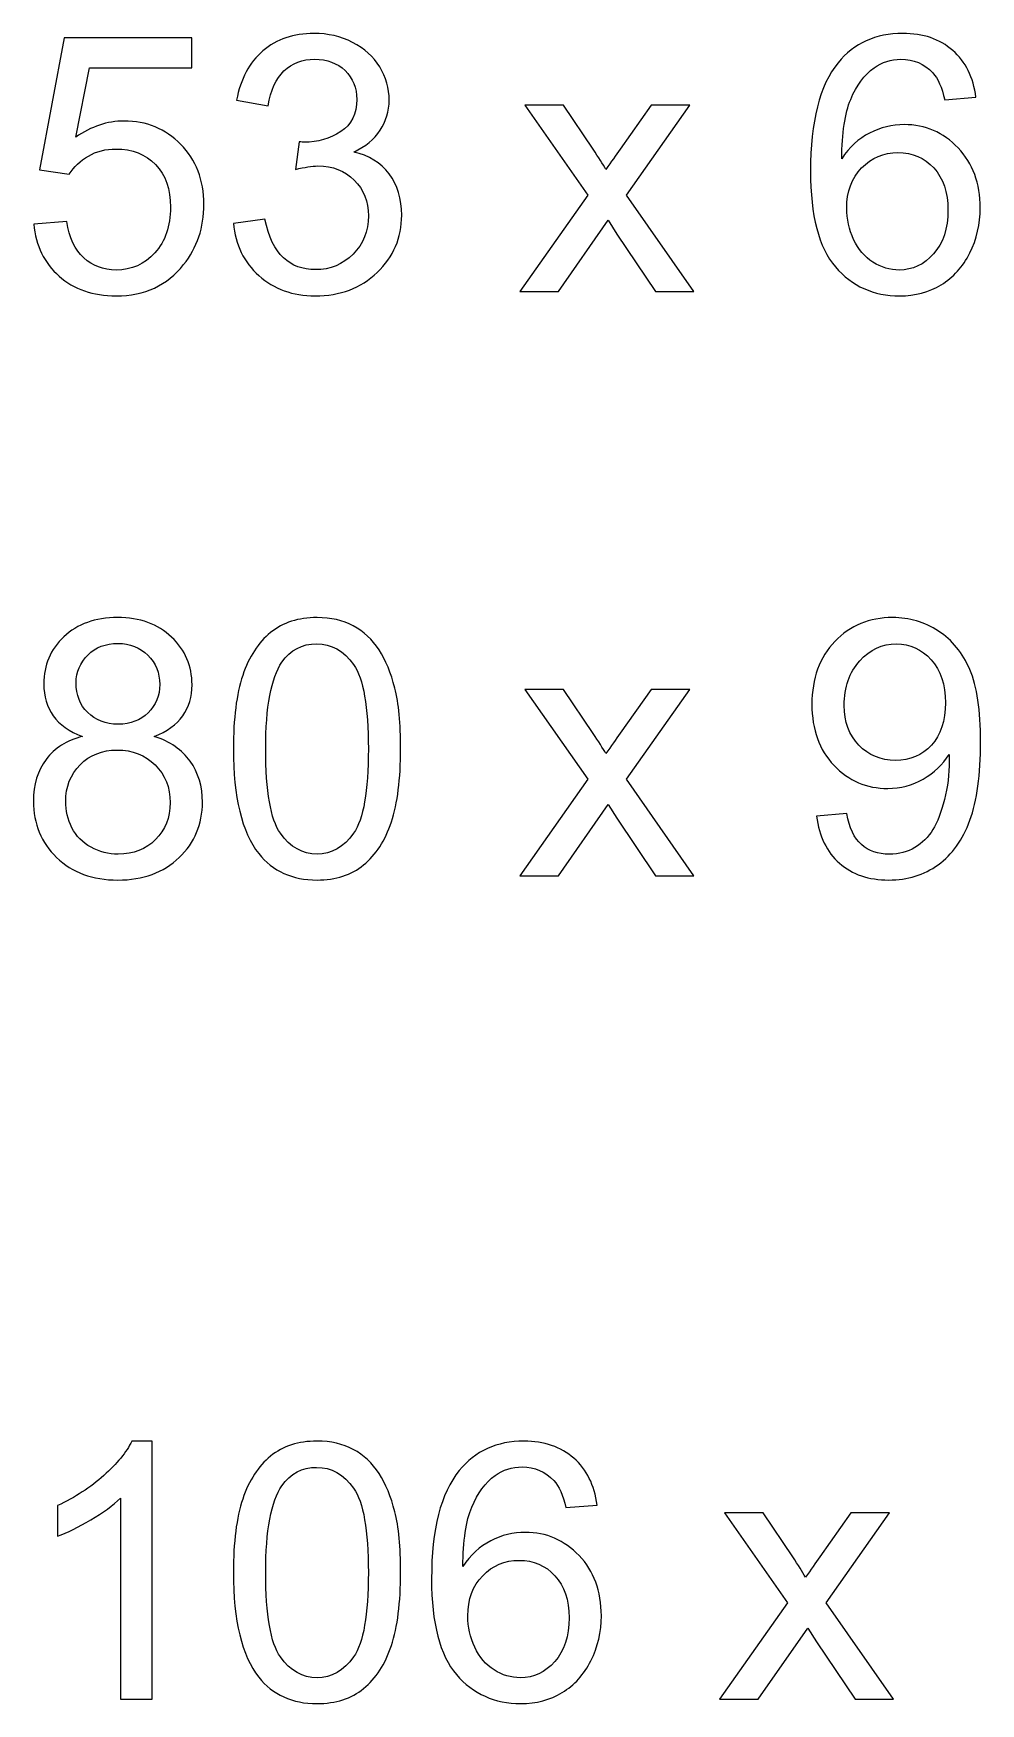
# Model space of a CAD drawing. Header units: millimetres. Extents: x -1046 to 482, y -434 to 540.
# Drawn here: x -1045.8 to -906.2, y 175.5 to 421.6 of the extents above; entities that cross this region are included whole.
import ezdxf

# ---------------------------------------------------------------- set-up
doc = ezdxf.new("R2010")
doc.units = ezdxf.units.MM
doc.header["$MEASUREMENT"] = 0
doc.layers.add('Layer 1', color=7, linetype='Continuous')

msp = doc.modelspace()

# ---------------------------------------------------------------- linework, layer by layer
at = {"layer": 'Layer 1', "color": 250}
for points, knots in [([(-1045.7154, 393.4782), (-1045.7154, 393.4782), (-1040.8481, 393.8486), (-1040.8481, 393.8486), (-1040.8481, 393.8486), (-1040.4866, 391.4767), (-1039.649, 389.6955), (-1038.344, 388.4963), (-1038.344, 388.4963), (-1037.039, 387.306), (-1035.443, 386.7064), (-1033.5649, 386.7064), (-1033.5649, 386.7064), (-1031.2988, 386.7064), (-1029.403, 387.5529), (-1027.86, 389.237), (-1027.86, 389.237), (-1026.3257, 390.93), (-1025.5586, 393.1696), (-1025.5586, 395.9559), (-1025.5586, 395.9559), (-1025.5586, 398.61), (-1026.2905, 400.6997), (-1027.763, 402.234), (-1027.763, 402.234), (-1029.2355, 403.7682), (-1031.1842, 404.5353), (-1033.609, 404.5353), (-1033.609, 404.5353), (-1035.1168, 404.5353), (-1036.4659, 404.1915), (-1037.665, 403.5037), (-1037.665, 403.5037), (-1038.8554, 402.8159), (-1039.79, 401.9254), (-1040.4778, 400.832), (-1040.4778, 400.832), (-1040.4778, 400.832), (-1044.8689, 401.4669), (-1044.8689, 401.4669), (-1044.8689, 401.4669), (-1044.8689, 401.4669), (-1041.2185, 420.9359), (-1041.2185, 420.9359), (-1041.2185, 420.9359), (-1041.2185, 420.9359), (-1022.4372, 420.9359), (-1022.4372, 420.9359), (-1022.4372, 420.9359), (-1022.4372, 420.9359), (-1022.4372, 416.4919), (-1022.4372, 416.4919), (-1022.4372, 416.4919), (-1022.4372, 416.4919), (-1037.5063, 416.4919), (-1037.5063, 416.4919), (-1037.5063, 416.4919), (-1037.5063, 416.4919), (-1039.5255, 406.2724), (-1039.5255, 406.2724), (-1039.5255, 406.2724), (-1037.2594, 407.8684), (-1034.8787, 408.6619), (-1032.3922, 408.6619), (-1032.3922, 408.6619), (-1029.0944, 408.6619), (-1026.3081, 407.5157), (-1024.042, 405.2231), (-1024.042, 405.2231), (-1021.7759, 402.9306), (-1020.6385, 399.9855), (-1020.6385, 396.388), (-1020.6385, 396.388), (-1020.6385, 392.958), (-1021.6348, 389.9953), (-1023.6276, 387.5), (-1023.6276, 387.5), (-1026.0524, 384.4315), (-1029.3678, 382.8972), (-1033.5649, 382.8972), (-1033.5649, 382.8972), (-1037.0037, 382.8972), (-1039.8077, 383.8672), (-1041.9856, 385.7982), (-1041.9856, 385.7982), (-1044.1635, 387.7292), (-1045.4068, 390.2863), (-1045.7154, 393.4782)], [0, 0, 0, 0, 0.04347826, 0.04347826, 0.04347826, 0.04347826, 0.08695652, 0.08695652, 0.08695652, 0.08695652, 0.13043478, 0.13043478, 0.13043478, 0.13043478, 0.17391304, 0.17391304, 0.17391304, 0.17391304, 0.2173913, 0.2173913, 0.2173913, 0.2173913, 0.26086957, 0.26086957, 0.26086957, 0.26086957, 0.30434783, 0.30434783, 0.30434783, 0.30434783, 0.34782609, 0.34782609, 0.34782609, 0.34782609, 0.39130435, 0.39130435, 0.39130435, 0.39130435, 0.43478261, 0.43478261, 0.43478261, 0.43478261, 0.47826087, 0.47826087, 0.47826087, 0.47826087, 0.52173913, 0.52173913, 0.52173913, 0.52173913, 0.56521739, 0.56521739, 0.56521739, 0.56521739, 0.60869565, 0.60869565, 0.60869565, 0.60869565, 0.65217391, 0.65217391, 0.65217391, 0.65217391, 0.69565217, 0.69565217, 0.69565217, 0.69565217, 0.73913043, 0.73913043, 0.73913043, 0.73913043, 0.7826087, 0.7826087, 0.7826087, 0.7826087, 0.82608696, 0.82608696, 0.82608696, 0.82608696, 0.86956522, 0.86956522, 0.86956522, 0.86956522, 0.91304348, 0.91304348, 0.91304348, 0.91304348, 1, 1, 1, 1]), ([(-1016.2915, 393.584), (-1016.2915, 393.584), (-1011.6359, 394.2189), (-1011.6359, 394.2189), (-1011.6359, 394.2189), (-1011.098, 391.5736), (-1010.1986, 389.6691), (-1008.9201, 388.5052), (-1008.9201, 388.5052), (-1007.6415, 387.3413), (-1006.072, 386.7593), (-1004.2115, 386.7593), (-1004.2115, 386.7593), (-1002.0072, 386.7593), (-1000.1467, 387.5176), (-998.6477, 389.0342), (-998.6477, 389.0342), (-997.1487, 390.5508), (-996.3993, 392.4289), (-996.3993, 394.6686), (-996.3993, 394.6686), (-996.3993, 396.8024), (-997.0958, 398.5659), (-998.4978, 399.9591), (-998.4978, 399.9591), (-999.891, 401.3434), (-1001.6633, 402.04), (-1003.8236, 402.04), (-1003.8236, 402.04), (-1004.7053, 402.04), (-1005.7987, 401.8636), (-1007.1125, 401.5198), (-1007.1125, 401.5198), (-1007.1125, 401.5198), (-1006.5923, 405.5934), (-1006.5923, 405.5934), (-1006.5923, 405.5934), (-1006.2837, 405.5582), (-1006.0279, 405.5405), (-1005.8428, 405.5405), (-1005.8428, 405.5405), (-1003.85, 405.5405), (-1002.0689, 406.0608), (-1000.4729, 407.0924), (-1000.4729, 407.0924), (-998.8858, 408.1241), (-998.0922, 409.7112), (-998.0922, 411.8539), (-998.0922, 411.8539), (-998.0922, 413.5556), (-998.6742, 414.9664), (-999.8293, 416.0862), (-999.8293, 416.0862), (-1000.9843, 417.2061), (-1002.4745, 417.7616), (-1004.2997, 417.7616), (-1004.2997, 417.7616), (-1006.1161, 417.7616), (-1007.6239, 417.1884), (-1008.8319, 416.0422), (-1008.8319, 416.0422), (-1010.0399, 414.8959), (-1010.8158, 413.1765), (-1011.1597, 410.8839), (-1011.1597, 410.8839), (-1011.1597, 410.8839), (-1015.8154, 411.7304), (-1015.8154, 411.7304), (-1015.8154, 411.7304), (-1015.2422, 414.8518), (-1013.9549, 417.2766), (-1011.9357, 418.996), (-1011.9357, 418.996), (-1009.9253, 420.7154), (-1007.4123, 421.5707), (-1004.4143, 421.5707), (-1004.4143, 421.5707), (-1002.3511, 421.5707), (-1000.4465, 421.1298), (-998.7094, 420.2393), (-998.7094, 420.2393), (-996.9636, 419.3575), (-995.6321, 418.1495), (-994.7151, 416.6241), (-994.7151, 416.6241), (-993.7893, 415.0899), (-993.3308, 413.4675), (-993.3308, 411.748), (-993.3308, 411.748), (-993.3308, 410.1168), (-993.7716, 408.6355), (-994.6446, 407.2952), (-994.6446, 407.2952), (-995.5263, 405.955), (-996.8313, 404.888), (-998.5507, 404.0945), (-998.5507, 404.0945), (-996.3111, 403.5831), (-994.574, 402.5073), (-993.3308, 400.8761), (-993.3308, 400.8761), (-992.0963, 399.2537), (-991.4791, 397.208), (-991.4791, 394.7656), (-991.4791, 394.7656), (-991.4791, 391.459), (-992.6871, 388.6462), (-995.0943, 386.3449), (-995.0943, 386.3449), (-997.5103, 384.0435), (-1000.5611, 382.8972), (-1004.2468, 382.8972), (-1004.2468, 382.8972), (-1007.571, 382.8972), (-1010.3309, 383.8936), (-1012.5264, 385.8776), (-1012.5264, 385.8776), (-1014.7308, 387.8615), (-1015.9829, 390.4274), (-1016.2915, 393.584)], [0, 0, 0, 0, 0.03225806, 0.03225806, 0.03225806, 0.03225806, 0.06451613, 0.06451613, 0.06451613, 0.06451613, 0.09677419, 0.09677419, 0.09677419, 0.09677419, 0.12903226, 0.12903226, 0.12903226, 0.12903226, 0.16129032, 0.16129032, 0.16129032, 0.16129032, 0.19354839, 0.19354839, 0.19354839, 0.19354839, 0.22580645, 0.22580645, 0.22580645, 0.22580645, 0.25806452, 0.25806452, 0.25806452, 0.25806452, 0.29032258, 0.29032258, 0.29032258, 0.29032258, 0.32258065, 0.32258065, 0.32258065, 0.32258065, 0.35483871, 0.35483871, 0.35483871, 0.35483871, 0.38709677, 0.38709677, 0.38709677, 0.38709677, 0.41935484, 0.41935484, 0.41935484, 0.41935484, 0.4516129, 0.4516129, 0.4516129, 0.4516129, 0.48387097, 0.48387097, 0.48387097, 0.48387097, 0.51612903, 0.51612903, 0.51612903, 0.51612903, 0.5483871, 0.5483871, 0.5483871, 0.5483871, 0.58064516, 0.58064516, 0.58064516, 0.58064516, 0.61290323, 0.61290323, 0.61290323, 0.61290323, 0.64516129, 0.64516129, 0.64516129, 0.64516129, 0.67741935, 0.67741935, 0.67741935, 0.67741935, 0.70967742, 0.70967742, 0.70967742, 0.70967742, 0.74193548, 0.74193548, 0.74193548, 0.74193548, 0.77419355, 0.77419355, 0.77419355, 0.77419355, 0.80645161, 0.80645161, 0.80645161, 0.80645161, 0.83870968, 0.83870968, 0.83870968, 0.83870968, 0.87096774, 0.87096774, 0.87096774, 0.87096774, 0.90322581, 0.90322581, 0.90322581, 0.90322581, 0.93548387, 0.93548387, 0.93548387, 0.93548387, 1, 1, 1, 1]), ([(-906.8402, 412.1537), (-906.8402, 412.1537), (-911.4429, 411.7833), (-911.4429, 411.7833), (-911.4429, 411.7833), (-911.8573, 413.6085), (-912.4481, 414.94), (-913.2152, 415.7688), (-913.2152, 415.7688), (-914.4761, 417.1003), (-916.0368, 417.7616), (-917.8885, 417.7616), (-917.8885, 417.7616), (-919.3786, 417.7616), (-920.7012, 417.3471), (-921.8387, 416.5183), (-921.8387, 416.5183), (-923.3024, 415.4514), (-924.4487, 413.8995), (-925.304, 411.8539), (-925.304, 411.8539), (-926.1504, 409.7994), (-926.5913, 406.8808), (-926.6266, 403.0981), (-926.6266, 403.0981), (-925.5068, 404.7999), (-924.1312, 406.0696), (-922.5088, 406.8896), (-922.5088, 406.8896), (-920.8864, 407.7185), (-919.1934, 408.1329), (-917.4123, 408.1329), (-917.4123, 408.1329), (-914.3086, 408.1329), (-911.6633, 406.9866), (-909.4766, 404.7029), (-909.4766, 404.7029), (-907.2987, 402.4191), (-906.2053, 399.4741), (-906.2053, 395.8501), (-906.2053, 395.8501), (-906.2053, 393.4694), (-906.7167, 391.265), (-907.7395, 389.2194), (-907.7395, 389.2194), (-908.7712, 387.1737), (-910.1732, 385.613), (-911.9719, 384.5285), (-911.9719, 384.5285), (-913.7619, 383.4439), (-915.7987, 382.8972), (-918.0736, 382.8972), (-918.0736, 382.8972), (-921.9445, 382.8972), (-925.11, 384.3257), (-927.5612, 387.1737), (-927.5612, 387.1737), (-930.0037, 390.0218), (-931.2293, 394.7215), (-931.2293, 401.2641), (-931.2293, 401.2641), (-931.2293, 408.5826), (-929.8714, 413.9083), (-927.1645, 417.2325), (-927.1645, 417.2325), (-924.8014, 420.1247), (-921.6183, 421.5707), (-917.6063, 421.5707), (-917.6063, 421.5707), (-914.626, 421.5707), (-912.1747, 420.7331), (-910.2702, 419.0666), (-910.2702, 419.0666), (-908.3656, 417.4001), (-907.2193, 415.0987), (-906.8402, 412.1537)], [0, 0, 0, 0, 0.05, 0.05, 0.05, 0.05, 0.1, 0.1, 0.1, 0.1, 0.15, 0.15, 0.15, 0.15, 0.2, 0.2, 0.2, 0.2, 0.25, 0.25, 0.25, 0.25, 0.3, 0.3, 0.3, 0.3, 0.35, 0.35, 0.35, 0.35, 0.4, 0.4, 0.4, 0.4, 0.45, 0.45, 0.45, 0.45, 0.5, 0.5, 0.5, 0.5, 0.55, 0.55, 0.55, 0.55, 0.6, 0.6, 0.6, 0.6, 0.65, 0.65, 0.65, 0.65, 0.7, 0.7, 0.7, 0.7, 0.75, 0.75, 0.75, 0.75, 0.8, 0.8, 0.8, 0.8, 0.85, 0.85, 0.85, 0.85, 0.9, 0.9, 0.9, 0.9, 1, 1, 1, 1]), ([(-974.0735, 383.5321), (-974.0735, 383.5321), (-964.048, 397.7547), (-964.048, 397.7547), (-964.048, 397.7547), (-964.048, 397.7547), (-973.3328, 410.9897), (-973.3328, 410.9897), (-973.3328, 410.9897), (-973.3328, 410.9897), (-967.6103, 410.9897), (-967.6103, 410.9897), (-967.6103, 410.9897), (-967.6103, 410.9897), (-963.2721, 404.5089), (-963.2721, 404.5089), (-963.2721, 404.5089), (-962.4697, 403.2921), (-961.8348, 402.3045), (-961.3851, 401.5286), (-961.3851, 401.5286), (-960.6004, 402.6308), (-959.9038, 403.6271), (-959.2777, 404.5177), (-959.2777, 404.5177), (-959.2777, 404.5177), (-954.7103, 410.9897), (-954.7103, 410.9897), (-954.7103, 410.9897), (-954.7103, 410.9897), (-949.023, 410.9897), (-949.023, 410.9897), (-949.023, 410.9897), (-949.023, 410.9897), (-958.3607, 397.7547), (-958.3607, 397.7547), (-958.3607, 397.7547), (-958.3607, 397.7547), (-948.4146, 383.5321), (-948.4146, 383.5321), (-948.4146, 383.5321), (-948.4146, 383.5321), (-954.0754, 383.5321), (-954.0754, 383.5321), (-954.0754, 383.5321), (-954.0754, 383.5321), (-959.7539, 391.9969), (-959.7539, 391.9969), (-959.7539, 391.9969), (-959.7539, 391.9969), (-961.05, 394.0337), (-961.05, 394.0337), (-961.05, 394.0337), (-961.05, 394.0337), (-968.3862, 383.5321), (-968.3862, 383.5321), (-968.3862, 383.5321), (-968.3862, 383.5321), (-974.0735, 383.5321), (-974.0735, 383.5321)], [0, 0, 0, 0, 0.0625, 0.0625, 0.0625, 0.0625, 0.125, 0.125, 0.125, 0.125, 0.1875, 0.1875, 0.1875, 0.1875, 0.25, 0.25, 0.25, 0.25, 0.3125, 0.3125, 0.3125, 0.3125, 0.375, 0.375, 0.375, 0.375, 0.4375, 0.4375, 0.4375, 0.4375, 0.5, 0.5, 0.5, 0.5, 0.5625, 0.5625, 0.5625, 0.5625, 0.625, 0.625, 0.625, 0.625, 0.6875, 0.6875, 0.6875, 0.6875, 0.75, 0.75, 0.75, 0.75, 0.8125, 0.8125, 0.8125, 0.8125, 0.875, 0.875, 0.875, 0.875, 1, 1, 1, 1]), ([(-925.8859, 395.806), (-925.8859, 394.2013), (-925.542, 392.667), (-924.8631, 391.2033), (-924.8631, 391.2033), (-924.1841, 389.7396), (-923.2319, 388.6286), (-922.0239, 387.8615), (-922.0239, 387.8615), (-920.807, 387.0944), (-919.5197, 386.7064), (-918.153, 386.7064), (-918.153, 386.7064), (-916.1691, 386.7064), (-914.4761, 387.5), (-913.0741, 389.0871), (-913.0741, 389.0871), (-911.6721, 390.6743), (-910.9667, 392.8257), (-910.9667, 395.5503), (-910.9667, 395.5503), (-910.9667, 398.1691), (-911.6633, 400.2324), (-913.0477, 401.7402), (-913.0477, 401.7402), (-914.432, 403.248), (-916.1955, 404.0063), (-918.3382, 404.0063), (-918.3382, 404.0063), (-920.4367, 404.0063), (-922.2267, 403.248), (-923.6904, 401.7402), (-923.6904, 401.7402), (-925.1541, 400.2324), (-925.8859, 398.2573), (-925.8859, 395.806)], [0, 0, 0, 0, 0.1, 0.1, 0.1, 0.1, 0.2, 0.2, 0.2, 0.2, 0.3, 0.3, 0.3, 0.3, 0.4, 0.4, 0.4, 0.4, 0.5, 0.5, 0.5, 0.5, 0.6, 0.6, 0.6, 0.6, 0.7, 0.7, 0.7, 0.7, 0.8, 0.8, 0.8, 0.8, 1, 1, 1, 1]), ([(-1038.5468, 317.9902), (-1040.4778, 318.6956), (-1041.9062, 319.7096), (-1042.8409, 321.0146), (-1042.8409, 321.0146), (-1043.7667, 322.3284), (-1044.2341, 323.8979), (-1044.2341, 325.7232), (-1044.2341, 325.7232), (-1044.2341, 328.483), (-1043.2465, 330.7932), (-1041.2714, 332.6713), (-1041.2714, 332.6713), (-1039.2874, 334.5495), (-1036.6598, 335.4929), (-1033.3709, 335.4929), (-1033.3709, 335.4929), (-1030.0732, 335.4929), (-1027.4103, 334.5318), (-1025.3999, 332.6096), (-1025.3999, 332.6096), (-1023.3895, 330.6874), (-1022.3843, 328.3508), (-1022.3843, 325.5909), (-1022.3843, 325.5909), (-1022.3843, 323.8362), (-1022.8428, 322.302), (-1023.7599, 321.0058), (-1023.7599, 321.0058), (-1024.6769, 319.7008), (-1026.07, 318.6956), (-1027.9482, 317.9902), (-1027.9482, 317.9902), (-1025.6292, 317.2319), (-1023.8745, 316.0151), (-1022.6665, 314.3221), (-1022.6665, 314.3221), (-1021.4585, 312.638), (-1020.8501, 310.6276), (-1020.8501, 308.2822), (-1020.8501, 308.2822), (-1020.8501, 305.0462), (-1021.9964, 302.3304), (-1024.2801, 300.126), (-1024.2801, 300.126), (-1026.5726, 297.9216), (-1029.5794, 296.8194), (-1033.3092, 296.8194), (-1033.3092, 296.8194), (-1037.039, 296.8194), (-1040.0458, 297.9216), (-1042.3383, 300.1348), (-1042.3383, 300.1348), (-1044.622, 302.348), (-1045.7683, 305.1079), (-1045.7683, 308.4144), (-1045.7683, 308.4144), (-1045.7683, 310.8745), (-1045.1423, 312.9378), (-1043.8902, 314.5955), (-1043.8902, 314.5955), (-1042.6381, 316.262), (-1040.857, 317.3906), (-1038.5468, 317.9902)], [0, 0, 0, 0, 0.05882353, 0.05882353, 0.05882353, 0.05882353, 0.11764706, 0.11764706, 0.11764706, 0.11764706, 0.17647059, 0.17647059, 0.17647059, 0.17647059, 0.23529412, 0.23529412, 0.23529412, 0.23529412, 0.29411765, 0.29411765, 0.29411765, 0.29411765, 0.35294118, 0.35294118, 0.35294118, 0.35294118, 0.41176471, 0.41176471, 0.41176471, 0.41176471, 0.47058824, 0.47058824, 0.47058824, 0.47058824, 0.52941176, 0.52941176, 0.52941176, 0.52941176, 0.58823529, 0.58823529, 0.58823529, 0.58823529, 0.64705882, 0.64705882, 0.64705882, 0.64705882, 0.70588235, 0.70588235, 0.70588235, 0.70588235, 0.76470588, 0.76470588, 0.76470588, 0.76470588, 0.82352941, 0.82352941, 0.82352941, 0.82352941, 0.88235294, 0.88235294, 0.88235294, 0.88235294, 1, 1, 1, 1]), ([(-1016.2915, 316.1474), (-1016.2915, 320.6178), (-1015.833, 324.233), (-1014.916, 326.9664), (-1014.916, 326.9664), (-1013.9901, 329.7087), (-1012.6234, 331.816), (-1010.807, 333.2886), (-1010.807, 333.2886), (-1008.9994, 334.7611), (-1006.7157, 335.4929), (-1003.9647, 335.4929), (-1003.9647, 335.4929), (-1001.9366, 335.4929), (-1000.1555, 335.0873), (-998.6124, 334.2673), (-998.6124, 334.2673), (-997.0782, 333.4473), (-995.8085, 332.2657), (-994.8209, 330.7227), (-994.8209, 330.7227), (-993.8334, 329.1884), (-993.0574, 327.3103), (-992.4931, 325.0971), (-992.4931, 325.0971), (-991.92, 322.8839), (-991.6378, 319.8948), (-991.6378, 316.1474), (-991.6378, 316.1474), (-991.6378, 311.7034), (-992.0963, 308.1058), (-993.0045, 305.3724), (-993.0045, 305.3724), (-993.9127, 302.6302), (-995.2794, 300.5228), (-997.0958, 299.0414), (-997.0958, 299.0414), (-998.9034, 297.5601), (-1001.196, 296.8194), (-1003.9647, 296.8194), (-1003.9647, 296.8194), (-1007.6063, 296.8194), (-1010.472, 298.1156), (-1012.5529, 300.7168), (-1012.5529, 300.7168), (-1015.0482, 303.8911), (-1016.2915, 309.0317), (-1016.2915, 316.1474)], [0, 0, 0, 0, 0.07692308, 0.07692308, 0.07692308, 0.07692308, 0.15384615, 0.15384615, 0.15384615, 0.15384615, 0.23076923, 0.23076923, 0.23076923, 0.23076923, 0.30769231, 0.30769231, 0.30769231, 0.30769231, 0.38461538, 0.38461538, 0.38461538, 0.38461538, 0.46153846, 0.46153846, 0.46153846, 0.46153846, 0.53846154, 0.53846154, 0.53846154, 0.53846154, 0.61538462, 0.61538462, 0.61538462, 0.61538462, 0.69230769, 0.69230769, 0.69230769, 0.69230769, 0.76923077, 0.76923077, 0.76923077, 0.76923077, 0.84615385, 0.84615385, 0.84615385, 0.84615385, 1, 1, 1, 1]), ([(-930.3299, 306.2365), (-930.3299, 306.2365), (-925.8859, 306.6068), (-925.8859, 306.6068), (-925.8859, 306.6068), (-925.5068, 304.5083), (-924.7837, 302.9917), (-923.7168, 302.0482), (-923.7168, 302.0482), (-922.6499, 301.1047), (-921.2832, 300.6286), (-919.6079, 300.6286), (-919.6079, 300.6286), (-918.1794, 300.6286), (-916.9274, 300.9548), (-915.8428, 301.6162), (-915.8428, 301.6162), (-914.7583, 302.2686), (-913.8765, 303.1416), (-913.1976, 304.2438), (-913.1976, 304.2438), (-912.5186, 305.3371), (-911.9455, 306.8185), (-911.4782, 308.679), (-911.4782, 308.679), (-911.0108, 310.5394), (-910.7816, 312.4352), (-910.7816, 314.3662), (-910.7816, 314.3662), (-910.7816, 314.569), (-910.7904, 314.8865), (-910.808, 315.3009), (-910.808, 315.3009), (-911.7339, 313.8195), (-913.0036, 312.6116), (-914.6084, 311.6945), (-914.6084, 311.6945), (-916.2131, 310.7687), (-917.959, 310.3102), (-919.8283, 310.3102), (-919.8283, 310.3102), (-922.9585, 310.3102), (-925.6038, 311.4476), (-927.7729, 313.7226), (-927.7729, 313.7226), (-929.9331, 315.9887), (-931.0177, 318.9866), (-931.0177, 322.7076), (-931.0177, 322.7076), (-931.0177, 326.552), (-929.8891, 329.6381), (-927.623, 331.9836), (-927.623, 331.9836), (-925.3657, 334.3202), (-922.5353, 335.4929), (-919.1229, 335.4929), (-919.1229, 335.4929), (-916.6716, 335.4929), (-914.4232, 334.8316), (-912.3775, 333.5002), (-912.3775, 333.5002), (-910.3407, 332.1776), (-908.7976, 330.2906), (-907.7395, 327.8305), (-907.7395, 327.8305), (-906.6814, 325.3793), (-906.1524, 321.8258), (-906.1524, 317.179), (-906.1524, 317.179), (-906.1524, 312.3382), (-906.6726, 308.485), (-907.7219, 305.6193), (-907.7219, 305.6193), (-908.7712, 302.7448), (-910.3407, 300.5669), (-912.4128, 299.0679), (-912.4128, 299.0679), (-914.4849, 297.5689), (-916.9097, 296.8194), (-919.696, 296.8194), (-919.696, 296.8194), (-922.6587, 296.8194), (-925.0747, 297.6395), (-926.9528, 299.2883), (-926.9528, 299.2883), (-928.8221, 300.9372), (-929.9508, 303.2562), (-930.3299, 306.2365)], [0, 0, 0, 0, 0.04347826, 0.04347826, 0.04347826, 0.04347826, 0.08695652, 0.08695652, 0.08695652, 0.08695652, 0.13043478, 0.13043478, 0.13043478, 0.13043478, 0.17391304, 0.17391304, 0.17391304, 0.17391304, 0.2173913, 0.2173913, 0.2173913, 0.2173913, 0.26086957, 0.26086957, 0.26086957, 0.26086957, 0.30434783, 0.30434783, 0.30434783, 0.30434783, 0.34782609, 0.34782609, 0.34782609, 0.34782609, 0.39130435, 0.39130435, 0.39130435, 0.39130435, 0.43478261, 0.43478261, 0.43478261, 0.43478261, 0.47826087, 0.47826087, 0.47826087, 0.47826087, 0.52173913, 0.52173913, 0.52173913, 0.52173913, 0.56521739, 0.56521739, 0.56521739, 0.56521739, 0.60869565, 0.60869565, 0.60869565, 0.60869565, 0.65217391, 0.65217391, 0.65217391, 0.65217391, 0.69565217, 0.69565217, 0.69565217, 0.69565217, 0.73913043, 0.73913043, 0.73913043, 0.73913043, 0.7826087, 0.7826087, 0.7826087, 0.7826087, 0.82608696, 0.82608696, 0.82608696, 0.82608696, 0.86956522, 0.86956522, 0.86956522, 0.86956522, 0.91304348, 0.91304348, 0.91304348, 0.91304348, 1, 1, 1, 1]), ([(-1039.4726, 325.8907), (-1039.4726, 324.0919), (-1038.8995, 322.6282), (-1037.762, 321.4908), (-1037.762, 321.4908), (-1036.6158, 320.3533), (-1035.1168, 319.7802), (-1033.2563, 319.7802), (-1033.2563, 319.7802), (-1031.4487, 319.7802), (-1029.985, 320.3445), (-1028.8475, 321.4731), (-1028.8475, 321.4731), (-1027.7101, 322.6018), (-1027.1458, 323.9861), (-1027.1458, 325.6262), (-1027.1458, 325.6262), (-1027.1458, 327.3368), (-1027.7277, 328.774), (-1028.9005, 329.9379), (-1028.9005, 329.9379), (-1030.0644, 331.1018), (-1031.5369, 331.6838), (-1033.3092, 331.6838), (-1033.3092, 331.6838), (-1035.0991, 331.6838), (-1036.5717, 331.1106), (-1037.7356, 329.9732), (-1037.7356, 329.9732), (-1038.8907, 328.8357), (-1039.4726, 327.4778), (-1039.4726, 325.8907)], [0, 0, 0, 0, 0.11111111, 0.11111111, 0.11111111, 0.11111111, 0.22222222, 0.22222222, 0.22222222, 0.22222222, 0.33333333, 0.33333333, 0.33333333, 0.33333333, 0.44444444, 0.44444444, 0.44444444, 0.44444444, 0.55555556, 0.55555556, 0.55555556, 0.55555556, 0.66666667, 0.66666667, 0.66666667, 0.66666667, 0.77777778, 0.77777778, 0.77777778, 0.77777778, 1, 1, 1, 1]), ([(-1011.5301, 316.1297), (-1011.5301, 309.8958), (-1010.807, 305.7516), (-1009.3521, 303.7059), (-1009.3521, 303.7059), (-1007.8972, 301.6514), (-1006.0985, 300.6286), (-1003.9647, 300.6286), (-1003.9647, 300.6286), (-1001.8308, 300.6286), (-1000.0321, 301.6602), (-998.5772, 303.7147), (-998.5772, 303.7147), (-997.1223, 305.778), (-996.3993, 309.9134), (-996.3993, 316.1297), (-996.3993, 316.1297), (-996.3993, 322.3637), (-997.1223, 326.5079), (-998.5772, 328.5536), (-998.5772, 328.5536), (-1000.0232, 330.608), (-1001.8396, 331.6309), (-1004.0176, 331.6309), (-1004.0176, 331.6309), (-1006.1514, 331.6309), (-1007.862, 330.7227), (-1009.1405, 328.9151), (-1009.1405, 328.9151), (-1010.7365, 326.6137), (-1011.5301, 322.3461), (-1011.5301, 316.1297)], [0, 0, 0, 0, 0.11111111, 0.11111111, 0.11111111, 0.11111111, 0.22222222, 0.22222222, 0.22222222, 0.22222222, 0.33333333, 0.33333333, 0.33333333, 0.33333333, 0.44444444, 0.44444444, 0.44444444, 0.44444444, 0.55555556, 0.55555556, 0.55555556, 0.55555556, 0.66666667, 0.66666667, 0.66666667, 0.66666667, 0.77777778, 0.77777778, 0.77777778, 0.77777778, 1, 1, 1, 1]), ([(-911.3371, 322.9456), (-911.3371, 325.6085), (-912.0425, 327.7247), (-913.4533, 329.2854), (-913.4533, 329.2854), (-914.8552, 330.8461), (-916.5658, 331.6309), (-918.5762, 331.6309), (-918.5762, 331.6309), (-920.6572, 331.6309), (-922.4559, 330.7932), (-923.9725, 329.1091), (-923.9725, 329.1091), (-925.4979, 327.4249), (-926.2563, 325.2382), (-926.2563, 322.5577), (-926.2563, 322.5577), (-926.2563, 320.1505), (-925.5332, 318.193), (-924.096, 316.694), (-924.096, 316.694), (-922.6499, 315.1863), (-920.8511, 314.4368), (-918.7085, 314.4368), (-918.7085, 314.4368), (-916.557, 314.4368), (-914.7935, 315.1863), (-913.4092, 316.694), (-913.4092, 316.694), (-912.0248, 318.193), (-911.3371, 320.2828), (-911.3371, 322.9456)], [0, 0, 0, 0, 0.11111111, 0.11111111, 0.11111111, 0.11111111, 0.22222222, 0.22222222, 0.22222222, 0.22222222, 0.33333333, 0.33333333, 0.33333333, 0.33333333, 0.44444444, 0.44444444, 0.44444444, 0.44444444, 0.55555556, 0.55555556, 0.55555556, 0.55555556, 0.66666667, 0.66666667, 0.66666667, 0.66666667, 0.77777778, 0.77777778, 0.77777778, 0.77777778, 1, 1, 1, 1]), ([(-974.0735, 297.4543), (-974.0735, 297.4543), (-964.048, 311.6769), (-964.048, 311.6769), (-964.048, 311.6769), (-964.048, 311.6769), (-973.3328, 324.9119), (-973.3328, 324.9119), (-973.3328, 324.9119), (-973.3328, 324.9119), (-967.6103, 324.9119), (-967.6103, 324.9119), (-967.6103, 324.9119), (-967.6103, 324.9119), (-963.2721, 318.4311), (-963.2721, 318.4311), (-963.2721, 318.4311), (-962.4697, 317.2143), (-961.8348, 316.2267), (-961.3851, 315.4508), (-961.3851, 315.4508), (-960.6004, 316.553), (-959.9038, 317.5493), (-959.2777, 318.4399), (-959.2777, 318.4399), (-959.2777, 318.4399), (-954.7103, 324.9119), (-954.7103, 324.9119), (-954.7103, 324.9119), (-954.7103, 324.9119), (-949.023, 324.9119), (-949.023, 324.9119), (-949.023, 324.9119), (-949.023, 324.9119), (-958.3607, 311.6769), (-958.3607, 311.6769), (-958.3607, 311.6769), (-958.3607, 311.6769), (-948.4146, 297.4543), (-948.4146, 297.4543), (-948.4146, 297.4543), (-948.4146, 297.4543), (-954.0754, 297.4543), (-954.0754, 297.4543), (-954.0754, 297.4543), (-954.0754, 297.4543), (-959.7539, 305.9191), (-959.7539, 305.9191), (-959.7539, 305.9191), (-959.7539, 305.9191), (-961.05, 307.9559), (-961.05, 307.9559), (-961.05, 307.9559), (-961.05, 307.9559), (-968.3862, 297.4543), (-968.3862, 297.4543), (-968.3862, 297.4543), (-968.3862, 297.4543), (-974.0735, 297.4543), (-974.0735, 297.4543)], [0, 0, 0, 0, 0.0625, 0.0625, 0.0625, 0.0625, 0.125, 0.125, 0.125, 0.125, 0.1875, 0.1875, 0.1875, 0.1875, 0.25, 0.25, 0.25, 0.25, 0.3125, 0.3125, 0.3125, 0.3125, 0.375, 0.375, 0.375, 0.375, 0.4375, 0.4375, 0.4375, 0.4375, 0.5, 0.5, 0.5, 0.5, 0.5625, 0.5625, 0.5625, 0.5625, 0.625, 0.625, 0.625, 0.625, 0.6875, 0.6875, 0.6875, 0.6875, 0.75, 0.75, 0.75, 0.75, 0.8125, 0.8125, 0.8125, 0.8125, 0.875, 0.875, 0.875, 0.875, 1, 1, 1, 1]), ([(-1041.0069, 308.3792), (-1041.0069, 307.0477), (-1040.6982, 305.7692), (-1040.081, 304.5259), (-1040.081, 304.5259), (-1039.4638, 303.2915), (-1038.5291, 302.3304), (-1037.2771, 301.6514), (-1037.2771, 301.6514), (-1036.0338, 300.9725), (-1034.6935, 300.6286), (-1033.2739, 300.6286), (-1033.2739, 300.6286), (-1031.0343, 300.6286), (-1029.2002, 301.3428), (-1027.763, 302.7712), (-1027.763, 302.7712), (-1026.3257, 304.1997), (-1025.6115, 306.0161), (-1025.6115, 308.2204), (-1025.6115, 308.2204), (-1025.6115, 310.4601), (-1026.3522, 312.3118), (-1027.8247, 313.7755), (-1027.8247, 313.7755), (-1029.3061, 315.2392), (-1031.1754, 315.971), (-1033.4238, 315.971), (-1033.4238, 315.971), (-1035.6282, 315.971), (-1037.4358, 315.248), (-1038.8642, 313.8019), (-1038.8642, 313.8019), (-1040.2926, 312.3558), (-1041.0069, 310.5483), (-1041.0069, 308.3792)], [0, 0, 0, 0, 0.1, 0.1, 0.1, 0.1, 0.2, 0.2, 0.2, 0.2, 0.3, 0.3, 0.3, 0.3, 0.4, 0.4, 0.4, 0.4, 0.5, 0.5, 0.5, 0.5, 0.6, 0.6, 0.6, 0.6, 0.7, 0.7, 0.7, 0.7, 0.8, 0.8, 0.8, 0.8, 1, 1, 1, 1]), ([(-1028.2568, 176.0986), (-1028.2568, 176.0986), (-1032.9124, 176.0986), (-1032.9124, 176.0986), (-1032.9124, 176.0986), (-1032.9124, 176.0986), (-1032.9124, 205.743), (-1032.9124, 205.743), (-1032.9124, 205.743), (-1034.0322, 204.6672), (-1035.5047, 203.6003), (-1037.3211, 202.5334), (-1037.3211, 202.5334), (-1039.1376, 201.4665), (-1040.7776, 200.6641), (-1042.2237, 200.1351), (-1042.2237, 200.1351), (-1042.2237, 200.1351), (-1042.2237, 204.632), (-1042.2237, 204.632), (-1042.2237, 204.632), (-1039.6225, 205.8488), (-1037.3476, 207.3301), (-1035.3989, 209.076), (-1035.3989, 209.076), (-1033.4503, 210.813), (-1032.0659, 212.4972), (-1031.2547, 214.1372), (-1031.2547, 214.1372), (-1031.2547, 214.1372), (-1028.2568, 214.1372), (-1028.2568, 214.1372), (-1028.2568, 214.1372), (-1028.2568, 214.1372), (-1028.2568, 176.0986), (-1028.2568, 176.0986)], [0, 0, 0, 0, 0.1, 0.1, 0.1, 0.1, 0.2, 0.2, 0.2, 0.2, 0.3, 0.3, 0.3, 0.3, 0.4, 0.4, 0.4, 0.4, 0.5, 0.5, 0.5, 0.5, 0.6, 0.6, 0.6, 0.6, 0.7, 0.7, 0.7, 0.7, 0.8, 0.8, 0.8, 0.8, 1, 1, 1, 1]), ([(-1016.2915, 194.7917), (-1016.2915, 199.2621), (-1015.833, 202.8773), (-1014.916, 205.6107), (-1014.916, 205.6107), (-1013.9901, 208.353), (-1012.6234, 210.4603), (-1010.807, 211.9329), (-1010.807, 211.9329), (-1008.9994, 213.4054), (-1006.7157, 214.1372), (-1003.9647, 214.1372), (-1003.9647, 214.1372), (-1001.9366, 214.1372), (-1000.1555, 213.7316), (-998.6124, 212.9116), (-998.6124, 212.9116), (-997.0782, 212.0916), (-995.8085, 210.91), (-994.8209, 209.367), (-994.8209, 209.367), (-993.8334, 207.8327), (-993.0574, 205.9546), (-992.4931, 203.7414), (-992.4931, 203.7414), (-991.92, 201.5282), (-991.6378, 198.5391), (-991.6378, 194.7917), (-991.6378, 194.7917), (-991.6378, 190.3477), (-992.0963, 186.7501), (-993.0045, 184.0167), (-993.0045, 184.0167), (-993.9127, 181.2745), (-995.2794, 179.1671), (-997.0958, 177.6857), (-997.0958, 177.6857), (-998.9034, 176.2044), (-1001.196, 175.4637), (-1003.9647, 175.4637), (-1003.9647, 175.4637), (-1007.6063, 175.4637), (-1010.472, 176.7599), (-1012.5529, 179.3611), (-1012.5529, 179.3611), (-1015.0482, 182.5354), (-1016.2915, 187.676), (-1016.2915, 194.7917)], [0, 0, 0, 0, 0.07692308, 0.07692308, 0.07692308, 0.07692308, 0.15384615, 0.15384615, 0.15384615, 0.15384615, 0.23076923, 0.23076923, 0.23076923, 0.23076923, 0.30769231, 0.30769231, 0.30769231, 0.30769231, 0.38461538, 0.38461538, 0.38461538, 0.38461538, 0.46153846, 0.46153846, 0.46153846, 0.46153846, 0.53846154, 0.53846154, 0.53846154, 0.53846154, 0.61538462, 0.61538462, 0.61538462, 0.61538462, 0.69230769, 0.69230769, 0.69230769, 0.69230769, 0.76923077, 0.76923077, 0.76923077, 0.76923077, 0.84615385, 0.84615385, 0.84615385, 0.84615385, 1, 1, 1, 1]), ([(-962.6901, 204.7202), (-962.6901, 204.7202), (-967.2928, 204.3498), (-967.2928, 204.3498), (-967.2928, 204.3498), (-967.7072, 206.175), (-968.298, 207.5065), (-969.0651, 208.3353), (-969.0651, 208.3353), (-970.326, 209.6668), (-971.8867, 210.3281), (-973.7384, 210.3281), (-973.7384, 210.3281), (-975.2285, 210.3281), (-976.5511, 209.9136), (-977.6886, 209.0848), (-977.6886, 209.0848), (-979.1523, 208.0179), (-980.2986, 206.466), (-981.1539, 204.4204), (-981.1539, 204.4204), (-982.0003, 202.3659), (-982.4412, 199.4473), (-982.4765, 195.6646), (-982.4765, 195.6646), (-981.3567, 197.3664), (-979.9811, 198.6361), (-978.3587, 199.4561), (-978.3587, 199.4561), (-976.7363, 200.285), (-975.0433, 200.6994), (-973.2622, 200.6994), (-973.2622, 200.6994), (-970.1585, 200.6994), (-967.5132, 199.5531), (-965.3265, 197.2694), (-965.3265, 197.2694), (-963.1486, 194.9856), (-962.0552, 192.0406), (-962.0552, 188.4166), (-962.0552, 188.4166), (-962.0552, 186.0359), (-962.5666, 183.8315), (-963.5894, 181.7859), (-963.5894, 181.7859), (-964.6211, 179.7402), (-966.0231, 178.1795), (-967.8218, 177.095), (-967.8218, 177.095), (-969.6118, 176.0104), (-971.6486, 175.4637), (-973.9235, 175.4637), (-973.9235, 175.4637), (-977.7944, 175.4637), (-980.9599, 176.8922), (-983.4111, 179.7402), (-983.4111, 179.7402), (-985.8536, 182.5883), (-987.0792, 187.288), (-987.0792, 193.8306), (-987.0792, 193.8306), (-987.0792, 201.1491), (-985.7213, 206.4748), (-983.0144, 209.799), (-983.0144, 209.799), (-980.6513, 212.6912), (-977.4682, 214.1372), (-973.4562, 214.1372), (-973.4562, 214.1372), (-970.4759, 214.1372), (-968.0246, 213.2996), (-966.1201, 211.6331), (-966.1201, 211.6331), (-964.2155, 209.9666), (-963.0692, 207.6652), (-962.6901, 204.7202)], [0, 0, 0, 0, 0.05, 0.05, 0.05, 0.05, 0.1, 0.1, 0.1, 0.1, 0.15, 0.15, 0.15, 0.15, 0.2, 0.2, 0.2, 0.2, 0.25, 0.25, 0.25, 0.25, 0.3, 0.3, 0.3, 0.3, 0.35, 0.35, 0.35, 0.35, 0.4, 0.4, 0.4, 0.4, 0.45, 0.45, 0.45, 0.45, 0.5, 0.5, 0.5, 0.5, 0.55, 0.55, 0.55, 0.55, 0.6, 0.6, 0.6, 0.6, 0.65, 0.65, 0.65, 0.65, 0.7, 0.7, 0.7, 0.7, 0.75, 0.75, 0.75, 0.75, 0.8, 0.8, 0.8, 0.8, 0.85, 0.85, 0.85, 0.85, 0.9, 0.9, 0.9, 0.9, 1, 1, 1, 1]), ([(-1011.5301, 194.774), (-1011.5301, 188.5401), (-1010.807, 184.3959), (-1009.3521, 182.3502), (-1009.3521, 182.3502), (-1007.8972, 180.2957), (-1006.0985, 179.2729), (-1003.9647, 179.2729), (-1003.9647, 179.2729), (-1001.8308, 179.2729), (-1000.0321, 180.3045), (-998.5772, 182.359), (-998.5772, 182.359), (-997.1223, 184.4223), (-996.3993, 188.5577), (-996.3993, 194.774), (-996.3993, 194.774), (-996.3993, 201.008), (-997.1223, 205.1522), (-998.5772, 207.1979), (-998.5772, 207.1979), (-1000.0232, 209.2523), (-1001.8396, 210.2752), (-1004.0176, 210.2752), (-1004.0176, 210.2752), (-1006.1514, 210.2752), (-1007.862, 209.367), (-1009.1405, 207.5594), (-1009.1405, 207.5594), (-1010.7365, 205.258), (-1011.5301, 200.9904), (-1011.5301, 194.774)], [0, 0, 0, 0, 0.11111111, 0.11111111, 0.11111111, 0.11111111, 0.22222222, 0.22222222, 0.22222222, 0.22222222, 0.33333333, 0.33333333, 0.33333333, 0.33333333, 0.44444444, 0.44444444, 0.44444444, 0.44444444, 0.55555556, 0.55555556, 0.55555556, 0.55555556, 0.66666667, 0.66666667, 0.66666667, 0.66666667, 0.77777778, 0.77777778, 0.77777778, 0.77777778, 1, 1, 1, 1]), ([(-944.6496, 176.0986), (-944.6496, 176.0986), (-934.6241, 190.3212), (-934.6241, 190.3212), (-934.6241, 190.3212), (-934.6241, 190.3212), (-943.9089, 203.5562), (-943.9089, 203.5562), (-943.9089, 203.5562), (-943.9089, 203.5562), (-938.1864, 203.5562), (-938.1864, 203.5562), (-938.1864, 203.5562), (-938.1864, 203.5562), (-933.8482, 197.0754), (-933.8482, 197.0754), (-933.8482, 197.0754), (-933.0458, 195.8586), (-932.4109, 194.871), (-931.9612, 194.0951), (-931.9612, 194.0951), (-931.1765, 195.1973), (-930.4799, 196.1936), (-929.8538, 197.0842), (-929.8538, 197.0842), (-929.8538, 197.0842), (-925.2864, 203.5562), (-925.2864, 203.5562), (-925.2864, 203.5562), (-925.2864, 203.5562), (-919.5991, 203.5562), (-919.5991, 203.5562), (-919.5991, 203.5562), (-919.5991, 203.5562), (-928.9368, 190.3212), (-928.9368, 190.3212), (-928.9368, 190.3212), (-928.9368, 190.3212), (-918.9907, 176.0986), (-918.9907, 176.0986), (-918.9907, 176.0986), (-918.9907, 176.0986), (-924.6515, 176.0986), (-924.6515, 176.0986), (-924.6515, 176.0986), (-924.6515, 176.0986), (-930.33, 184.5634), (-930.33, 184.5634), (-930.33, 184.5634), (-930.33, 184.5634), (-931.6261, 186.6002), (-931.6261, 186.6002), (-931.6261, 186.6002), (-931.6261, 186.6002), (-938.9623, 176.0986), (-938.9623, 176.0986), (-938.9623, 176.0986), (-938.9623, 176.0986), (-944.6496, 176.0986), (-944.6496, 176.0986)], [0, 0, 0, 0, 0.0625, 0.0625, 0.0625, 0.0625, 0.125, 0.125, 0.125, 0.125, 0.1875, 0.1875, 0.1875, 0.1875, 0.25, 0.25, 0.25, 0.25, 0.3125, 0.3125, 0.3125, 0.3125, 0.375, 0.375, 0.375, 0.375, 0.4375, 0.4375, 0.4375, 0.4375, 0.5, 0.5, 0.5, 0.5, 0.5625, 0.5625, 0.5625, 0.5625, 0.625, 0.625, 0.625, 0.625, 0.6875, 0.6875, 0.6875, 0.6875, 0.75, 0.75, 0.75, 0.75, 0.8125, 0.8125, 0.8125, 0.8125, 0.875, 0.875, 0.875, 0.875, 1, 1, 1, 1]), ([(-981.7358, 188.3725), (-981.7358, 186.7678), (-981.3919, 185.2335), (-980.713, 183.7698), (-980.713, 183.7698), (-980.034, 182.3061), (-979.0818, 181.1951), (-977.8738, 180.428), (-977.8738, 180.428), (-976.6569, 179.6609), (-975.3696, 179.2729), (-974.0029, 179.2729), (-974.0029, 179.2729), (-972.019, 179.2729), (-970.326, 180.0665), (-968.924, 181.6536), (-968.924, 181.6536), (-967.522, 183.2408), (-966.8166, 185.3922), (-966.8166, 188.1168), (-966.8166, 188.1168), (-966.8166, 190.7356), (-967.5132, 192.7989), (-968.8976, 194.3067), (-968.8976, 194.3067), (-970.2819, 195.8145), (-972.0454, 196.5728), (-974.1881, 196.5728), (-974.1881, 196.5728), (-976.2866, 196.5728), (-978.0766, 195.8145), (-979.5403, 194.3067), (-979.5403, 194.3067), (-981.004, 192.7989), (-981.7358, 190.8238), (-981.7358, 188.3725)], [0, 0, 0, 0, 0.1, 0.1, 0.1, 0.1, 0.2, 0.2, 0.2, 0.2, 0.3, 0.3, 0.3, 0.3, 0.4, 0.4, 0.4, 0.4, 0.5, 0.5, 0.5, 0.5, 0.6, 0.6, 0.6, 0.6, 0.7, 0.7, 0.7, 0.7, 0.8, 0.8, 0.8, 0.8, 1, 1, 1, 1])]:
    msp.add_open_spline(points, degree=3, knots=knots, dxfattribs=at)

doc.saveas('drawing.dxf')
